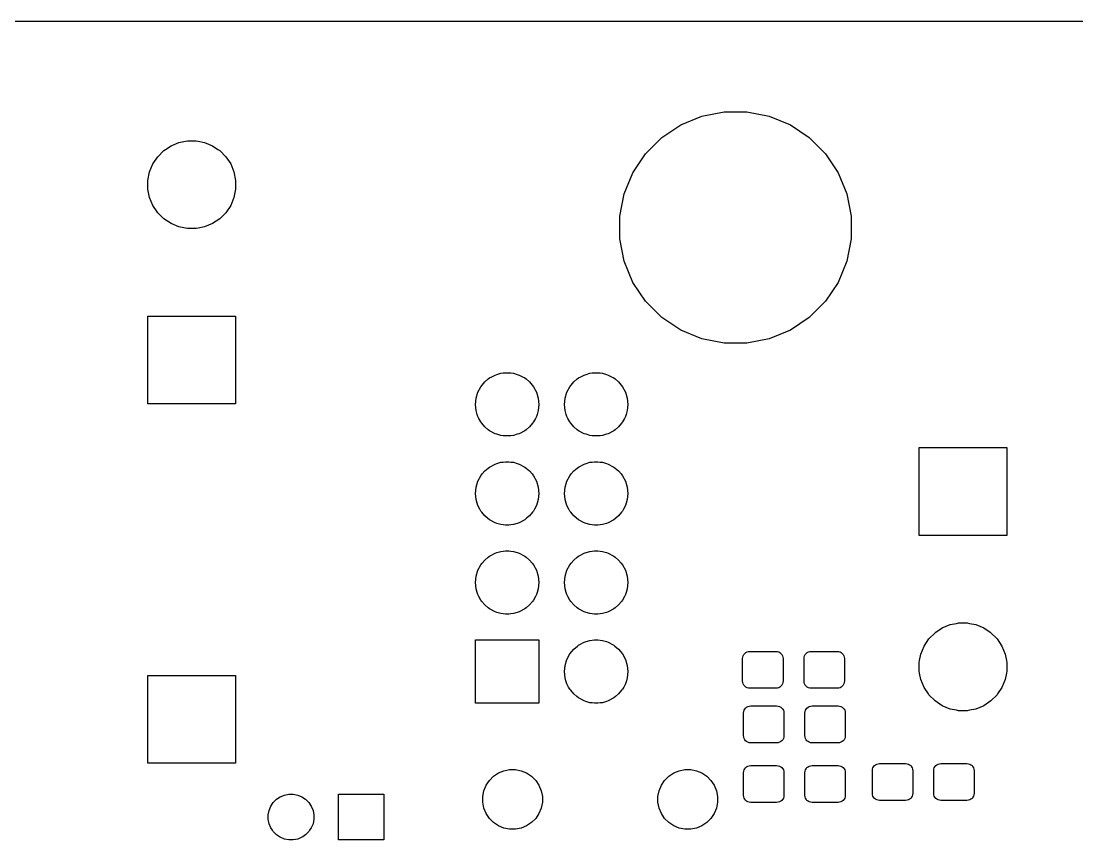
# Model space of a CAD drawing. Extents: x 45 to 245, y -142 to -37.
# Drawn here: x 170.13 to 200.25, y -60.44 to -37.08 of the extents above; entities that cross this region are included whole.
import ezdxf

# ---------------------------------------------------------------- set-up
doc = ezdxf.new("R2010")
doc.units = 0
doc.header["$MEASUREMENT"] = 0
doc.layers.add('BLACK', color=7, linetype='CONTINUOUS')

msp = doc.modelspace()

# ---------------------------------------------------------------- linework, layer by layer
at = {"layer": 'BLACK', "linetype": 'CONTINUOUS'}
for p, q in [((45.466, -37.084), (245.466, -37.084)), ((189.548, -39.7969), (190.186, -39.67)), ((190.186, -39.67), (190.836, -39.67)), ((190.836, -39.67), (191.474, -39.7969)), ((188.407, -40.4069), (188.947, -40.0457)), ((188.947, -40.0457), (189.548, -39.7969)), ((191.474, -39.7969), (192.075, -40.0457)), ((192.075, -40.0457), (192.615, -40.4069)), ((174.253, -40.7444), (174.407, -40.6414)), ((174.407, -40.6414), (174.635, -40.5471)), ((174.635, -40.5471), (174.816, -40.511)), ((174.816, -40.511), (174.877, -40.499)), ((174.877, -40.499), (175.123, -40.499)), ((175.123, -40.499), (175.184, -40.511)), ((175.184, -40.511), (175.365, -40.5471)), ((175.365, -40.5471), (175.593, -40.6414)), ((175.593, -40.6414), (175.747, -40.7444)), ((187.947, -40.8667), (188.407, -40.4069)), ((192.615, -40.4069), (193.075, -40.8667)), ((173.891, -41.1574), (174.028, -40.9525)), ((174.028, -40.9525), (174.203, -40.7783)), ((174.028, -40.9525), (174.028, -40.9525)), ((174.203, -40.7783), (174.253, -40.7444)), ((175.747, -40.7444), (175.797, -40.7783)), ((175.797, -40.7783), (175.972, -40.9525)), ((175.972, -40.9525), (175.972, -40.9525)), ((175.972, -40.9525), (176.109, -41.1574)), ((187.586, -41.4074), (187.947, -40.8667)), ((193.075, -40.8667), (193.436, -41.4074)), ((173.797, -41.3851), (173.891, -41.1574)), ((176.109, -41.1574), (176.203, -41.3851)), ((173.749, -41.6268), (173.797, -41.3851)), ((176.203, -41.3851), (176.251, -41.6268)), ((187.337, -42.0081), (187.586, -41.4074)), ((193.436, -41.4074), (193.685, -42.0081)), ((173.749, -41.8732), (173.749, -41.6268)), ((176.251, -41.6268), (176.251, -41.8732)), ((173.797, -42.1149), (173.749, -41.8732)), ((173.891, -42.3426), (173.797, -42.1149)), ((176.203, -42.1149), (176.109, -42.3426)), ((176.251, -41.8732), (176.203, -42.1149)), ((187.21, -42.6459), (187.337, -42.0081)), ((193.685, -42.0081), (193.812, -42.6459)), ((174.012, -42.5235), (173.891, -42.3426)), ((176.109, -42.3426), (175.988, -42.5235)), ((174.028, -42.5475), (174.012, -42.5235)), ((174.203, -42.7217), (174.028, -42.5475)), ((174.407, -42.8586), (174.203, -42.7217)), ((174.203, -42.7217), (174.203, -42.7217)), ((175.797, -42.7217), (175.593, -42.8586)), ((175.972, -42.5475), (175.797, -42.7217)), ((175.797, -42.7217), (175.797, -42.7217)), ((175.988, -42.5235), (175.972, -42.5475)), ((187.21, -43.2961), (187.21, -42.6459)), ((193.812, -42.6459), (193.812, -43.2961)), ((174.635, -42.9529), (174.407, -42.8586)), ((174.816, -42.989), (174.635, -42.9529)), ((174.877, -43.001), (174.816, -42.989)), ((175.123, -43.001), (174.877, -43.001)), ((175.184, -42.989), (175.123, -43.001)), ((175.365, -42.9529), (175.184, -42.989)), ((175.593, -42.8586), (175.365, -42.9529)), ((187.337, -43.9339), (187.21, -43.2961)), ((193.812, -43.2961), (193.685, -43.9339)), ((187.586, -44.5346), (187.337, -43.9339)), ((193.685, -43.9339), (193.436, -44.5346)), ((187.947, -45.0753), (187.586, -44.5346)), ((193.436, -44.5346), (193.075, -45.0753)), ((188.407, -45.5351), (187.947, -45.0753)), ((193.075, -45.0753), (192.615, -45.5351)), ((173.749, -48.001), (173.749, -45.499)), ((173.749, -45.499), (176.251, -45.499)), ((176.251, -45.499), (176.251, -48.001)), ((188.947, -45.8963), (188.407, -45.5351)), ((192.615, -45.5351), (192.075, -45.8963)), ((189.548, -46.1451), (188.947, -45.8963)), ((192.075, -45.8963), (191.474, -46.1451)), ((190.186, -46.272), (189.548, -46.1451)), ((190.836, -46.272), (190.186, -46.272)), ((191.474, -46.1451), (190.836, -46.272)), ((183.457, -47.2906), (183.493, -47.2612)), ((183.493, -47.2612), (183.558, -47.2265)), ((183.558, -47.2265), (183.65, -47.1776)), ((183.65, -47.1776), (183.706, -47.1604)), ((183.706, -47.1604), (183.819, -47.126)), ((183.819, -47.126), (183.886, -47.1195)), ((183.886, -47.1195), (183.952, -47.113)), ((183.952, -47.113), (184.04, -47.113)), ((184.04, -47.113), (184.106, -47.1195)), ((184.106, -47.1195), (184.173, -47.126)), ((184.173, -47.126), (184.286, -47.1604)), ((184.286, -47.1604), (184.342, -47.1776)), ((184.342, -47.1776), (184.434, -47.2265)), ((184.434, -47.2265), (184.499, -47.2612)), ((184.499, -47.2612), (184.535, -47.2906)), ((185.997, -47.2906), (186.033, -47.2612)), ((186.033, -47.2612), (186.098, -47.2265)), ((186.098, -47.2265), (186.19, -47.1776)), ((186.19, -47.1776), (186.246, -47.1604)), ((186.246, -47.1604), (186.359, -47.126)), ((186.359, -47.126), (186.426, -47.1195)), ((186.426, -47.1195), (186.492, -47.113)), ((186.492, -47.113), (186.58, -47.113)), ((186.58, -47.113), (186.646, -47.1195)), ((186.646, -47.1195), (186.713, -47.126)), ((186.713, -47.126), (186.826, -47.1604)), ((186.826, -47.1604), (186.882, -47.1776)), ((186.882, -47.1776), (186.974, -47.2265)), ((186.974, -47.2265), (187.039, -47.2612)), ((187.039, -47.2612), (187.075, -47.2906)), ((183.16, -47.6675), (183.243, -47.511)), ((183.243, -47.511), (183.28, -47.4668)), ((183.243, -47.511), (183.243, -47.511)), ((183.28, -47.4668), (183.356, -47.3738)), ((183.356, -47.3738), (183.457, -47.2906)), ((184.535, -47.2906), (184.636, -47.3738)), ((184.636, -47.3738), (184.712, -47.4668)), ((184.712, -47.4668), (184.749, -47.511)), ((184.749, -47.511), (184.749, -47.511)), ((184.749, -47.511), (184.832, -47.6675)), ((185.7, -47.6675), (185.783, -47.511)), ((185.783, -47.511), (185.82, -47.4668)), ((185.783, -47.511), (185.783, -47.511)), ((185.82, -47.4668), (185.896, -47.3738)), ((185.896, -47.3738), (185.997, -47.2906)), ((187.075, -47.2906), (187.176, -47.3738)), ((187.176, -47.3738), (187.252, -47.4668)), ((187.252, -47.4668), (187.289, -47.511)), ((187.289, -47.511), (187.289, -47.511)), ((187.289, -47.511), (187.372, -47.6675)), ((183.091, -48.014), (183.108, -47.8374)), ((183.108, -47.8374), (183.16, -47.6675)), ((183.16, -47.6675), (183.16, -47.6675)), ((184.832, -47.6675), (184.832, -47.6675)), ((184.832, -47.6675), (184.884, -47.8374)), ((184.884, -47.8374), (184.901, -48.014)), ((185.631, -48.014), (185.648, -47.8374)), ((185.648, -47.8374), (185.7, -47.6675)), ((185.7, -47.6675), (185.7, -47.6675)), ((187.372, -47.6675), (187.372, -47.6675)), ((187.372, -47.6675), (187.424, -47.8374)), ((187.424, -47.8374), (187.441, -48.014)), ((176.251, -48.001), (173.749, -48.001)), ((183.108, -48.1906), (183.091, -48.014)), ((184.901, -48.014), (184.884, -48.1906)), ((185.648, -48.1906), (185.631, -48.014)), ((187.441, -48.014), (187.424, -48.1906)), ((183.142, -48.3039), (183.108, -48.1906)), ((183.16, -48.3605), (183.142, -48.3039)), ((183.19, -48.4176), (183.16, -48.3605)), ((183.243, -48.517), (183.19, -48.4176)), ((184.802, -48.4176), (184.749, -48.517)), ((184.832, -48.3605), (184.802, -48.4176)), ((184.85, -48.3039), (184.832, -48.3605)), ((184.884, -48.1906), (184.85, -48.3039)), ((185.682, -48.3039), (185.648, -48.1906)), ((185.7, -48.3605), (185.682, -48.3039)), ((185.73, -48.4176), (185.7, -48.3605)), ((185.783, -48.517), (185.73, -48.4176)), ((187.342, -48.4176), (187.289, -48.517)), ((187.372, -48.3605), (187.342, -48.4176)), ((187.39, -48.3039), (187.372, -48.3605)), ((187.424, -48.1906), (187.39, -48.3039)), ((183.273, -48.5527), (183.243, -48.517)), ((183.356, -48.6542), (183.273, -48.5527)), ((183.457, -48.7374), (183.356, -48.6542)), ((183.493, -48.7668), (183.457, -48.7374)), ((183.65, -48.8504), (183.493, -48.7668)), ((183.493, -48.7668), (183.493, -48.7668)), ((184.499, -48.7668), (184.342, -48.8504)), ((184.535, -48.7374), (184.499, -48.7668)), ((184.499, -48.7668), (184.499, -48.7668)), ((184.636, -48.6542), (184.535, -48.7374)), ((184.719, -48.5527), (184.636, -48.6542)), ((184.749, -48.517), (184.719, -48.5527)), ((185.813, -48.5527), (185.783, -48.517)), ((185.896, -48.6542), (185.813, -48.5527)), ((185.997, -48.7374), (185.896, -48.6542)), ((186.033, -48.7668), (185.997, -48.7374)), ((186.19, -48.8504), (186.033, -48.7668)), ((186.033, -48.7668), (186.033, -48.7668)), ((187.039, -48.7668), (186.882, -48.8504)), ((187.075, -48.7374), (187.039, -48.7668)), ((187.039, -48.7668), (187.039, -48.7668)), ((187.176, -48.6542), (187.075, -48.7374)), ((187.259, -48.5527), (187.176, -48.6542)), ((187.289, -48.517), (187.259, -48.5527)), ((183.706, -48.8676), (183.65, -48.8504)), ((183.819, -48.902), (183.706, -48.8676)), ((183.886, -48.9085), (183.819, -48.902)), ((183.952, -48.915), (183.886, -48.9085)), ((184.04, -48.915), (183.952, -48.915)), ((184.106, -48.9085), (184.04, -48.915)), ((184.173, -48.902), (184.106, -48.9085)), ((184.286, -48.8676), (184.173, -48.902)), ((184.342, -48.8504), (184.286, -48.8676)), ((186.246, -48.8676), (186.19, -48.8504)), ((186.359, -48.902), (186.246, -48.8676)), ((186.426, -48.9085), (186.359, -48.902)), ((186.492, -48.915), (186.426, -48.9085)), ((186.58, -48.915), (186.492, -48.915)), ((186.646, -48.9085), (186.58, -48.915)), ((186.713, -48.902), (186.646, -48.9085)), ((186.826, -48.8676), (186.713, -48.902)), ((186.882, -48.8504), (186.826, -48.8676)), ((195.749, -51.751), (195.749, -49.249)), ((195.749, -49.249), (198.251, -49.249)), ((198.251, -49.249), (198.251, -51.751)), ((183.706, -49.7004), (183.819, -49.666)), ((183.819, -49.666), (183.886, -49.6595)), ((183.886, -49.6595), (183.952, -49.653)), ((183.952, -49.653), (184.04, -49.653)), ((184.04, -49.653), (184.106, -49.6595)), ((184.106, -49.6595), (184.173, -49.666)), ((184.173, -49.666), (184.286, -49.7004)), ((186.246, -49.7004), (186.359, -49.666)), ((186.359, -49.666), (186.426, -49.6595)), ((186.426, -49.6595), (186.492, -49.653)), ((186.492, -49.653), (186.58, -49.653)), ((186.58, -49.653), (186.646, -49.6595)), ((186.646, -49.6595), (186.713, -49.666)), ((186.713, -49.666), (186.826, -49.7004)), ((183.285, -50), (183.356, -49.9138)), ((183.356, -49.9138), (183.457, -49.8306)), ((183.457, -49.8306), (183.493, -49.8012)), ((183.493, -49.8012), (183.511, -49.7917)), ((183.511, -49.7917), (183.65, -49.7176)), ((183.65, -49.7176), (183.706, -49.7004)), ((184.286, -49.7004), (184.342, -49.7176)), ((184.342, -49.7176), (184.481, -49.7917)), ((184.481, -49.7917), (184.499, -49.8012)), ((184.499, -49.8012), (184.535, -49.8306)), ((184.535, -49.8306), (184.636, -49.9138)), ((184.636, -49.9138), (184.707, -50)), ((185.825, -50), (185.896, -49.9138)), ((185.896, -49.9138), (185.997, -49.8306)), ((185.997, -49.8306), (186.033, -49.8012)), ((186.033, -49.8012), (186.051, -49.7917)), ((186.051, -49.7917), (186.19, -49.7176)), ((186.19, -49.7176), (186.246, -49.7004)), ((186.826, -49.7004), (186.882, -49.7176)), ((186.882, -49.7176), (187.021, -49.7917)), ((187.021, -49.7917), (187.039, -49.8012)), ((187.039, -49.8012), (187.075, -49.8306)), ((187.075, -49.8306), (187.176, -49.9138)), ((187.176, -49.9138), (187.247, -50)), ((183.108, -50.3774), (183.16, -50.2075)), ((183.16, -50.2075), (183.243, -50.051)), ((183.16, -50.2075), (183.16, -50.2075)), ((183.243, -50.051), (183.285, -50)), ((183.243, -50.051), (183.243, -50.051)), ((184.707, -50), (184.749, -50.051)), ((184.749, -50.051), (184.749, -50.051)), ((184.749, -50.051), (184.832, -50.2075)), ((184.832, -50.2075), (184.832, -50.2075)), ((184.832, -50.2075), (184.884, -50.3774)), ((185.648, -50.3774), (185.7, -50.2075)), ((185.7, -50.2075), (185.783, -50.051)), ((185.7, -50.2075), (185.7, -50.2075)), ((185.783, -50.051), (185.825, -50)), ((185.783, -50.051), (185.783, -50.051)), ((187.247, -50), (187.289, -50.051)), ((187.289, -50.051), (187.289, -50.051)), ((187.289, -50.051), (187.372, -50.2075)), ((187.372, -50.2075), (187.372, -50.2075)), ((187.372, -50.2075), (187.424, -50.3774)), ((183.091, -50.554), (183.108, -50.3774)), ((183.108, -50.7306), (183.091, -50.554)), ((184.884, -50.3774), (184.901, -50.554)), ((184.901, -50.554), (184.884, -50.7306)), ((185.631, -50.554), (185.648, -50.3774)), ((185.648, -50.7306), (185.631, -50.554)), ((187.424, -50.3774), (187.441, -50.554)), ((187.441, -50.554), (187.424, -50.7306)), ((183.14, -50.8358), (183.108, -50.7306)), ((183.16, -50.9005), (183.14, -50.8358)), ((184.852, -50.8358), (184.832, -50.9005)), ((184.884, -50.7306), (184.852, -50.8358)), ((185.68, -50.8358), (185.648, -50.7306)), ((185.7, -50.9005), (185.68, -50.8358)), ((187.392, -50.8358), (187.372, -50.9005)), ((187.424, -50.7306), (187.392, -50.8358)), ((183.213, -51.0002), (183.16, -50.9005)), ((183.243, -51.057), (183.213, -51.0002)), ((183.273, -51.0927), (183.243, -51.057)), ((183.356, -51.1942), (183.273, -51.0927)), ((183.439, -51.2629), (183.356, -51.1942)), ((184.636, -51.1942), (184.553, -51.2629)), ((184.719, -51.0927), (184.636, -51.1942)), ((184.749, -51.057), (184.719, -51.0927)), ((184.779, -51.0002), (184.749, -51.057)), ((184.832, -50.9005), (184.779, -51.0002)), ((185.753, -51.0002), (185.7, -50.9005)), ((185.783, -51.057), (185.753, -51.0002)), ((185.813, -51.0927), (185.783, -51.057)), ((185.896, -51.1942), (185.813, -51.0927)), ((185.979, -51.2629), (185.896, -51.1942)), ((187.176, -51.1942), (187.093, -51.2629)), ((187.259, -51.0927), (187.176, -51.1942)), ((187.289, -51.057), (187.259, -51.0927)), ((187.319, -51.0002), (187.289, -51.057)), ((187.372, -50.9005), (187.319, -51.0002)), ((183.493, -51.3068), (183.439, -51.2629)), ((183.65, -51.3904), (183.493, -51.3068)), ((183.493, -51.3068), (183.493, -51.3068)), ((183.706, -51.4076), (183.65, -51.3904)), ((183.819, -51.442), (183.706, -51.4076)), ((183.886, -51.4485), (183.819, -51.442)), ((183.952, -51.455), (183.886, -51.4485)), ((184.04, -51.455), (183.952, -51.455)), ((184.106, -51.4485), (184.04, -51.455)), ((184.173, -51.442), (184.106, -51.4485)), ((184.286, -51.4076), (184.173, -51.442)), ((184.342, -51.3904), (184.286, -51.4076)), ((184.499, -51.3068), (184.342, -51.3904)), ((184.553, -51.2629), (184.499, -51.3068)), ((184.499, -51.3068), (184.499, -51.3068)), ((186.033, -51.3068), (185.979, -51.2629)), ((186.19, -51.3904), (186.033, -51.3068)), ((186.033, -51.3068), (186.033, -51.3068)), ((186.246, -51.4076), (186.19, -51.3904)), ((186.359, -51.442), (186.246, -51.4076)), ((186.426, -51.4485), (186.359, -51.442)), ((186.492, -51.455), (186.426, -51.4485)), ((186.58, -51.455), (186.492, -51.455)), ((186.646, -51.4485), (186.58, -51.455)), ((186.713, -51.442), (186.646, -51.4485)), ((186.826, -51.4076), (186.713, -51.442)), ((186.882, -51.3904), (186.826, -51.4076)), ((187.039, -51.3068), (186.882, -51.3904)), ((187.093, -51.2629), (187.039, -51.3068)), ((187.039, -51.3068), (187.039, -51.3068)), ((198.251, -51.751), (195.749, -51.751)), ((183.356, -52.4538), (183.457, -52.3706)), ((183.457, -52.3706), (183.493, -52.3412)), ((183.493, -52.3412), (183.511, -52.3317)), ((183.511, -52.3317), (183.65, -52.2576)), ((183.65, -52.2576), (183.706, -52.2404)), ((183.706, -52.2404), (183.819, -52.206)), ((183.819, -52.206), (183.886, -52.1995)), ((183.886, -52.1995), (183.952, -52.193)), ((183.952, -52.193), (184.04, -52.193)), ((184.04, -52.193), (184.106, -52.1995)), ((184.106, -52.1995), (184.173, -52.206)), ((184.173, -52.206), (184.286, -52.2404)), ((184.286, -52.2404), (184.342, -52.2576)), ((184.342, -52.2576), (184.481, -52.3317)), ((184.481, -52.3317), (184.499, -52.3412)), ((184.499, -52.3412), (184.535, -52.3706)), ((184.535, -52.3706), (184.636, -52.4538)), ((185.896, -52.4538), (185.997, -52.3706)), ((185.997, -52.3706), (186.033, -52.3412)), ((186.033, -52.3412), (186.051, -52.3317)), ((186.051, -52.3317), (186.19, -52.2576)), ((186.19, -52.2576), (186.246, -52.2404)), ((186.246, -52.2404), (186.359, -52.206)), ((186.359, -52.206), (186.426, -52.1995)), ((186.426, -52.1995), (186.492, -52.193)), ((186.492, -52.193), (186.58, -52.193)), ((186.58, -52.193), (186.646, -52.1995)), ((186.646, -52.1995), (186.713, -52.206)), ((186.713, -52.206), (186.826, -52.2404)), ((186.826, -52.2404), (186.882, -52.2576)), ((186.882, -52.2576), (187.021, -52.3317)), ((187.021, -52.3317), (187.039, -52.3412)), ((187.039, -52.3412), (187.075, -52.3706)), ((187.075, -52.3706), (187.176, -52.4538)), ((183.16, -52.7475), (183.243, -52.591)), ((183.243, -52.591), (183.28, -52.5468)), ((183.243, -52.591), (183.243, -52.591)), ((183.28, -52.5468), (183.356, -52.4538)), ((184.636, -52.4538), (184.712, -52.5468)), ((184.712, -52.5468), (184.749, -52.591)), ((184.749, -52.591), (184.749, -52.591)), ((184.749, -52.591), (184.832, -52.7475)), ((185.7, -52.7475), (185.783, -52.591)), ((185.783, -52.591), (185.82, -52.5468)), ((185.783, -52.591), (185.783, -52.591)), ((185.82, -52.5468), (185.896, -52.4538)), ((187.176, -52.4538), (187.252, -52.5468)), ((187.252, -52.5468), (187.289, -52.591)), ((187.289, -52.591), (187.289, -52.591)), ((187.289, -52.591), (187.372, -52.7475)), ((183.091, -53.094), (183.108, -52.9174)), ((183.108, -52.9174), (183.16, -52.7475)), ((183.16, -52.7475), (183.16, -52.7475)), ((184.832, -52.7475), (184.832, -52.7475)), ((184.832, -52.7475), (184.884, -52.9174)), ((184.884, -52.9174), (184.901, -53.094)), ((185.631, -53.094), (185.648, -52.9174)), ((185.648, -52.9174), (185.7, -52.7475)), ((185.7, -52.7475), (185.7, -52.7475)), ((187.372, -52.7475), (187.372, -52.7475)), ((187.372, -52.7475), (187.424, -52.9174)), ((187.424, -52.9174), (187.441, -53.094)), ((183.108, -53.2706), (183.091, -53.094)), ((183.142, -53.3839), (183.108, -53.2706)), ((184.884, -53.2706), (184.85, -53.3839)), ((184.901, -53.094), (184.884, -53.2706)), ((185.648, -53.2706), (185.631, -53.094)), ((185.682, -53.3839), (185.648, -53.2706)), ((187.424, -53.2706), (187.39, -53.3839)), ((187.441, -53.094), (187.424, -53.2706)), ((183.16, -53.4405), (183.142, -53.3839)), ((183.19, -53.4976), (183.16, -53.4405)), ((183.243, -53.597), (183.19, -53.4976)), ((183.273, -53.6327), (183.243, -53.597)), ((184.749, -53.597), (184.719, -53.6327)), ((184.802, -53.4976), (184.749, -53.597)), ((184.832, -53.4405), (184.802, -53.4976)), ((184.85, -53.3839), (184.832, -53.4405)), ((185.7, -53.4405), (185.682, -53.3839)), ((185.73, -53.4976), (185.7, -53.4405)), ((185.783, -53.597), (185.73, -53.4976)), ((185.813, -53.6327), (185.783, -53.597)), ((187.289, -53.597), (187.259, -53.6327)), ((187.342, -53.4976), (187.289, -53.597)), ((187.372, -53.4405), (187.342, -53.4976)), ((187.39, -53.3839), (187.372, -53.4405)), ((183.356, -53.7342), (183.273, -53.6327)), ((183.457, -53.8174), (183.356, -53.7342)), ((183.493, -53.8468), (183.457, -53.8174)), ((183.65, -53.9304), (183.493, -53.8468)), ((183.493, -53.8468), (183.493, -53.8468)), ((184.499, -53.8468), (184.342, -53.9304)), ((184.535, -53.8174), (184.499, -53.8468)), ((184.499, -53.8468), (184.499, -53.8468)), ((184.636, -53.7342), (184.535, -53.8174)), ((184.719, -53.6327), (184.636, -53.7342)), ((185.896, -53.7342), (185.813, -53.6327)), ((185.997, -53.8174), (185.896, -53.7342)), ((186.033, -53.8468), (185.997, -53.8174)), ((186.19, -53.9304), (186.033, -53.8468)), ((186.033, -53.8468), (186.033, -53.8468)), ((187.039, -53.8468), (186.882, -53.9304)), ((187.075, -53.8174), (187.039, -53.8468)), ((187.039, -53.8468), (187.039, -53.8468)), ((187.176, -53.7342), (187.075, -53.8174)), ((187.259, -53.6327), (187.176, -53.7342)), ((183.706, -53.9476), (183.65, -53.9304)), ((183.819, -53.982), (183.706, -53.9476)), ((183.886, -53.9885), (183.819, -53.982)), ((183.952, -53.995), (183.886, -53.9885)), ((184.04, -53.995), (183.952, -53.995)), ((184.106, -53.9885), (184.04, -53.995)), ((184.173, -53.982), (184.106, -53.9885)), ((184.286, -53.9476), (184.173, -53.982)), ((184.342, -53.9304), (184.286, -53.9476)), ((186.246, -53.9476), (186.19, -53.9304)), ((186.359, -53.982), (186.246, -53.9476)), ((186.426, -53.9885), (186.359, -53.982)), ((186.492, -53.995), (186.426, -53.9885)), ((186.58, -53.995), (186.492, -53.995)), ((186.646, -53.9885), (186.58, -53.995)), ((186.713, -53.982), (186.646, -53.9885)), ((186.826, -53.9476), (186.713, -53.982)), ((186.882, -53.9304), (186.826, -53.9476)), ((196.203, -54.5283), (196.229, -54.5106)), ((196.229, -54.5106), (196.407, -54.3914)), ((196.407, -54.3914), (196.635, -54.2971)), ((196.635, -54.2971), (196.816, -54.261)), ((196.816, -54.261), (196.877, -54.249)), ((196.877, -54.249), (197.123, -54.249)), ((197.123, -54.249), (197.184, -54.261)), ((197.184, -54.261), (197.365, -54.2971)), ((197.365, -54.2971), (197.593, -54.3914)), ((197.593, -54.3914), (197.771, -54.5106)), ((197.771, -54.5106), (197.797, -54.5283)), ((183.095, -56.535), (183.095, -54.733)), ((183.095, -54.733), (184.897, -54.733)), ((184.897, -54.733), (184.897, -56.535)), ((186.051, -54.8717), (186.19, -54.7976)), ((186.19, -54.7976), (186.246, -54.7804)), ((186.246, -54.7804), (186.359, -54.746)), ((186.359, -54.746), (186.426, -54.7395)), ((186.426, -54.7395), (186.492, -54.733)), ((186.492, -54.733), (186.58, -54.733)), ((186.58, -54.733), (186.646, -54.7395)), ((186.646, -54.7395), (186.713, -54.746)), ((186.713, -54.746), (186.826, -54.7804)), ((186.826, -54.7804), (186.882, -54.7976)), ((186.882, -54.7976), (187.021, -54.8717)), ((195.891, -54.9074), (196.028, -54.7025)), ((196.028, -54.7025), (196.203, -54.5283)), ((196.028, -54.7025), (196.028, -54.7025)), ((197.797, -54.5283), (197.972, -54.7025)), ((197.972, -54.7025), (197.972, -54.7025)), ((197.972, -54.7025), (198.109, -54.9074)), ((185.783, -55.131), (185.843, -55.058)), ((185.843, -55.058), (185.896, -54.9938)), ((185.896, -54.9938), (186.001, -54.9074)), ((186.001, -54.9074), (186.033, -54.8812)), ((186.033, -54.8812), (186.051, -54.8717)), ((187.021, -54.8717), (187.039, -54.8812)), ((187.039, -54.8812), (187.071, -54.9074)), ((187.071, -54.9074), (187.176, -54.9938)), ((187.176, -54.9938), (187.229, -55.058)), ((187.229, -55.058), (187.289, -55.131)), ((190.774, -55.1172), (190.804, -55.0923)), ((190.804, -55.0923), (190.839, -55.0738)), ((190.839, -55.0738), (190.877, -55.0624)), ((190.877, -55.0624), (190.922, -55.058)), ((190.922, -55.058), (191.66, -55.058)), ((191.66, -55.058), (191.705, -55.0624)), ((191.705, -55.0624), (191.743, -55.0738)), ((191.743, -55.0738), (191.778, -55.0923)), ((191.778, -55.0923), (191.808, -55.1172)), ((192.524, -55.1172), (192.554, -55.0923)), ((192.554, -55.0923), (192.589, -55.0738)), ((192.589, -55.0738), (192.627, -55.0624)), ((192.627, -55.0624), (192.672, -55.058)), ((192.672, -55.058), (193.41, -55.058)), ((193.41, -55.058), (193.455, -55.0624)), ((193.455, -55.0624), (193.493, -55.0738)), ((193.493, -55.0738), (193.528, -55.0923)), ((193.528, -55.0923), (193.558, -55.1172)), ((195.797, -55.1351), (195.891, -54.9074)), ((198.109, -54.9074), (198.203, -55.1351)), ((185.648, -55.4574), (185.7, -55.2875)), ((185.7, -55.2875), (185.783, -55.131)), ((185.7, -55.2875), (185.7, -55.2875)), ((185.783, -55.131), (185.783, -55.131)), ((187.289, -55.131), (187.289, -55.131)), ((187.289, -55.131), (187.372, -55.2875)), ((187.372, -55.2875), (187.372, -55.2875)), ((187.372, -55.2875), (187.424, -55.4574)), ((190.715, -55.2646), (190.719, -55.2195)), ((190.715, -55.9034), (190.715, -55.2646)), ((190.719, -55.2195), (190.731, -55.182)), ((190.731, -55.182), (190.749, -55.1474)), ((190.749, -55.1474), (190.774, -55.1172)), ((191.808, -55.1172), (191.833, -55.1474)), ((191.833, -55.1474), (191.851, -55.182)), ((191.851, -55.182), (191.863, -55.2195)), ((191.863, -55.2195), (191.867, -55.2646)), ((191.867, -55.2646), (191.867, -55.9034)), ((192.465, -55.2646), (192.469, -55.2195)), ((192.465, -55.9034), (192.465, -55.2646)), ((192.469, -55.2195), (192.481, -55.182)), ((192.481, -55.182), (192.499, -55.1474)), ((192.499, -55.1474), (192.524, -55.1172)), ((193.558, -55.1172), (193.583, -55.1474)), ((193.583, -55.1474), (193.601, -55.182)), ((193.601, -55.182), (193.613, -55.2195)), ((193.613, -55.2195), (193.617, -55.2646)), ((193.617, -55.2646), (193.617, -55.9034)), ((195.749, -55.3768), (195.761, -55.3164)), ((195.749, -55.6232), (195.749, -55.3768)), ((195.761, -55.3164), (195.797, -55.1351)), ((198.203, -55.1351), (198.239, -55.3164)), ((198.239, -55.3164), (198.251, -55.3768)), ((198.251, -55.3768), (198.251, -55.6232)), ((185.631, -55.634), (185.648, -55.4574)), ((185.648, -55.8106), (185.631, -55.634)), ((187.424, -55.4574), (187.441, -55.634)), ((187.441, -55.634), (187.424, -55.8106)), ((195.76, -55.6809), (195.749, -55.6232)), ((195.797, -55.8649), (195.76, -55.6809)), ((198.24, -55.6809), (198.203, -55.8649)), ((198.251, -55.6232), (198.24, -55.6809)), ((173.749, -58.251), (173.749, -55.749)), ((173.749, -55.749), (176.251, -55.749)), ((176.251, -55.749), (176.251, -58.251)), ((185.675, -55.8983), (185.648, -55.8106)), ((185.7, -55.9805), (185.675, -55.8983)), ((185.75, -56.0757), (185.7, -55.9805)), ((187.372, -55.9805), (187.322, -56.0757)), ((187.397, -55.8983), (187.372, -55.9805)), ((187.424, -55.8106), (187.397, -55.8983)), ((190.719, -55.9485), (190.715, -55.9034)), ((190.731, -55.986), (190.719, -55.9485)), ((190.749, -56.0206), (190.731, -55.986)), ((191.851, -55.986), (191.833, -56.0206)), ((191.863, -55.9485), (191.851, -55.986)), ((191.867, -55.9034), (191.863, -55.9485)), ((192.469, -55.9485), (192.465, -55.9034)), ((192.481, -55.986), (192.469, -55.9485)), ((192.499, -56.0206), (192.481, -55.986)), ((193.601, -55.986), (193.583, -56.0206)), ((193.613, -55.9485), (193.601, -55.986)), ((193.617, -55.9034), (193.613, -55.9485)), ((195.891, -56.0926), (195.797, -55.8649)), ((198.203, -55.8649), (198.109, -56.0926)), ((185.783, -56.137), (185.75, -56.0757)), ((185.809, -56.1678), (185.783, -56.137)), ((185.896, -56.2742), (185.809, -56.1678)), ((185.981, -56.3441), (185.896, -56.2742)), ((187.176, -56.2742), (187.091, -56.3441)), ((187.263, -56.1678), (187.176, -56.2742)), ((187.289, -56.137), (187.263, -56.1678)), ((187.322, -56.0757), (187.289, -56.137)), ((190.774, -56.0508), (190.749, -56.0206)), ((190.804, -56.0757), (190.774, -56.0508)), ((190.839, -56.0942), (190.804, -56.0757)), ((190.877, -56.1056), (190.839, -56.0942)), ((190.922, -56.11), (190.877, -56.1056)), ((191.66, -56.11), (190.922, -56.11)), ((191.705, -56.1056), (191.66, -56.11)), ((191.743, -56.0942), (191.705, -56.1056)), ((191.778, -56.0757), (191.743, -56.0942)), ((191.808, -56.0508), (191.778, -56.0757)), ((191.833, -56.0206), (191.808, -56.0508)), ((192.524, -56.0508), (192.499, -56.0206)), ((192.554, -56.0757), (192.524, -56.0508)), ((192.589, -56.0942), (192.554, -56.0757)), ((192.627, -56.1056), (192.589, -56.0942)), ((192.672, -56.11), (192.627, -56.1056)), ((193.41, -56.11), (192.672, -56.11)), ((193.455, -56.1056), (193.41, -56.11)), ((193.493, -56.0942), (193.455, -56.1056)), ((193.528, -56.0757), (193.493, -56.0942)), ((193.558, -56.0508), (193.528, -56.0757)), ((193.583, -56.0206), (193.558, -56.0508)), ((196.013, -56.2742), (195.891, -56.0926)), ((196.028, -56.2975), (196.013, -56.2742)), ((196.203, -56.4717), (196.028, -56.2975)), ((197.972, -56.2975), (197.797, -56.4717)), ((197.987, -56.2742), (197.972, -56.2975)), ((198.109, -56.0926), (197.987, -56.2742)), ((184.897, -56.535), (183.095, -56.535)), ((186.033, -56.3868), (185.981, -56.3441)), ((186.19, -56.4704), (186.033, -56.3868)), ((186.033, -56.3868), (186.033, -56.3868)), ((186.244, -56.4871), (186.19, -56.4704)), ((186.359, -56.522), (186.244, -56.4871)), ((186.426, -56.5285), (186.359, -56.522)), ((186.492, -56.535), (186.426, -56.5285)), ((186.58, -56.535), (186.492, -56.535)), ((186.646, -56.5285), (186.58, -56.535)), ((186.713, -56.522), (186.646, -56.5285)), ((186.828, -56.4871), (186.713, -56.522)), ((186.882, -56.4704), (186.828, -56.4871)), ((187.039, -56.3868), (186.882, -56.4704)), ((187.091, -56.3441), (187.039, -56.3868)), ((187.039, -56.3868), (187.039, -56.3868)), ((190.864, -56.6308), (190.902, -56.6194)), ((190.902, -56.6194), (190.947, -56.615)), ((190.947, -56.615), (191.685, -56.615)), ((191.685, -56.615), (191.73, -56.6194)), ((191.73, -56.6194), (191.768, -56.6308)), ((192.614, -56.6308), (192.652, -56.6194)), ((192.652, -56.6194), (192.697, -56.615)), ((192.697, -56.615), (193.435, -56.615)), ((193.435, -56.615), (193.48, -56.6194)), ((193.48, -56.6194), (193.518, -56.6308)), ((196.407, -56.6086), (196.203, -56.4717)), ((196.203, -56.4717), (196.203, -56.4717)), ((196.635, -56.7029), (196.407, -56.6086)), ((197.593, -56.6086), (197.365, -56.7029)), ((197.797, -56.4717), (197.593, -56.6086)), ((197.797, -56.4717), (197.797, -56.4717)), ((190.74, -56.8216), (190.744, -56.7765)), ((190.74, -57.4604), (190.74, -56.8216)), ((190.744, -56.7765), (190.756, -56.739)), ((190.756, -56.739), (190.774, -56.7044)), ((190.774, -56.7044), (190.799, -56.6742)), ((190.799, -56.6742), (190.829, -56.6493)), ((190.829, -56.6493), (190.864, -56.6308)), ((191.768, -56.6308), (191.803, -56.6493)), ((191.803, -56.6493), (191.833, -56.6742)), ((191.833, -56.6742), (191.858, -56.7044)), ((191.858, -56.7044), (191.876, -56.739)), ((191.876, -56.739), (191.888, -56.7765)), ((191.888, -56.7765), (191.892, -56.8216)), ((191.892, -56.8216), (191.892, -57.4604)), ((192.49, -56.8216), (192.494, -56.7765)), ((192.49, -57.4604), (192.49, -56.8216)), ((192.494, -56.7765), (192.506, -56.739)), ((192.506, -56.739), (192.524, -56.7044)), ((192.524, -56.7044), (192.549, -56.6742)), ((192.549, -56.6742), (192.579, -56.6493)), ((192.579, -56.6493), (192.614, -56.6308)), ((193.518, -56.6308), (193.553, -56.6493)), ((193.553, -56.6493), (193.583, -56.6742)), ((193.583, -56.6742), (193.608, -56.7044)), ((193.608, -56.7044), (193.626, -56.739)), ((193.626, -56.739), (193.638, -56.7765)), ((193.638, -56.7765), (193.642, -56.8216)), ((193.642, -56.8216), (193.642, -57.4604)), ((196.816, -56.739), (196.635, -56.7029)), ((196.877, -56.751), (196.816, -56.739)), ((197.123, -56.751), (196.877, -56.751)), ((197.184, -56.739), (197.123, -56.751)), ((197.365, -56.7029), (197.184, -56.739)), ((190.744, -57.5055), (190.74, -57.4604)), ((190.756, -57.543), (190.744, -57.5055)), ((191.888, -57.5055), (191.876, -57.543)), ((191.892, -57.4604), (191.888, -57.5055)), ((192.494, -57.5055), (192.49, -57.4604)), ((192.506, -57.543), (192.494, -57.5055)), ((193.638, -57.5055), (193.626, -57.543)), ((193.642, -57.4604), (193.638, -57.5055)), ((190.774, -57.5776), (190.756, -57.543)), ((190.799, -57.6078), (190.774, -57.5776)), ((190.829, -57.6327), (190.799, -57.6078)), ((190.864, -57.6512), (190.829, -57.6327)), ((190.902, -57.6626), (190.864, -57.6512)), ((190.947, -57.667), (190.902, -57.6626)), ((191.685, -57.667), (190.947, -57.667)), ((191.73, -57.6626), (191.685, -57.667)), ((191.768, -57.6512), (191.73, -57.6626)), ((191.803, -57.6327), (191.768, -57.6512)), ((191.833, -57.6078), (191.803, -57.6327)), ((191.858, -57.5776), (191.833, -57.6078)), ((191.876, -57.543), (191.858, -57.5776)), ((192.524, -57.5776), (192.506, -57.543)), ((192.549, -57.6078), (192.524, -57.5776)), ((192.579, -57.6327), (192.549, -57.6078)), ((192.614, -57.6512), (192.579, -57.6327)), ((192.652, -57.6626), (192.614, -57.6512)), ((192.697, -57.667), (192.652, -57.6626)), ((193.435, -57.667), (192.697, -57.667)), ((193.48, -57.6626), (193.435, -57.667)), ((193.518, -57.6512), (193.48, -57.6626)), ((193.553, -57.6327), (193.518, -57.6512)), ((193.583, -57.6078), (193.553, -57.6327)), ((193.608, -57.5776), (193.583, -57.6078)), ((193.626, -57.543), (193.608, -57.5776)), ((176.251, -58.251), (173.749, -58.251)), ((183.902, -58.4617), (184.066, -58.429)), ((184.066, -58.429), (184.234, -58.429)), ((184.234, -58.429), (184.398, -58.4617)), ((188.902, -58.4617), (189.066, -58.429)), ((189.066, -58.429), (189.234, -58.429)), ((189.234, -58.429), (189.398, -58.4617)), ((190.756, -58.439), (190.774, -58.4044)), ((190.774, -58.4044), (190.799, -58.3742)), ((190.799, -58.3742), (190.829, -58.3493)), ((190.829, -58.3493), (190.864, -58.3308)), ((190.864, -58.3308), (190.902, -58.3194)), ((190.902, -58.3194), (190.947, -58.315)), ((190.947, -58.315), (191.685, -58.315)), ((191.685, -58.315), (191.73, -58.3194)), ((191.73, -58.3194), (191.768, -58.3308)), ((191.768, -58.3308), (191.803, -58.3493)), ((191.803, -58.3493), (191.833, -58.3742)), ((191.833, -58.3742), (191.858, -58.4044)), ((191.858, -58.4044), (191.876, -58.439)), ((192.506, -58.439), (192.524, -58.4044)), ((192.524, -58.4044), (192.549, -58.3742)), ((192.549, -58.3742), (192.579, -58.3493)), ((192.579, -58.3493), (192.614, -58.3308)), ((192.614, -58.3308), (192.652, -58.3194)), ((192.652, -58.3194), (192.697, -58.315)), ((192.697, -58.315), (193.435, -58.315)), ((193.435, -58.315), (193.48, -58.3194)), ((193.48, -58.3194), (193.518, -58.3308)), ((193.518, -58.3308), (193.553, -58.3493)), ((193.553, -58.3493), (193.583, -58.3742)), ((193.583, -58.3742), (193.608, -58.4044)), ((193.608, -58.4044), (193.626, -58.439)), ((194.415, -58.4646), (194.419, -58.4195)), ((194.419, -58.4195), (194.431, -58.382)), ((194.431, -58.382), (194.449, -58.3474)), ((194.449, -58.3474), (194.474, -58.3172)), ((194.474, -58.3172), (194.504, -58.2923)), ((194.504, -58.2923), (194.539, -58.2738)), ((194.539, -58.2738), (194.577, -58.2624)), ((194.577, -58.2624), (194.622, -58.258)), ((194.622, -58.258), (195.36, -58.258)), ((195.36, -58.258), (195.405, -58.2624)), ((195.405, -58.2624), (195.443, -58.2738)), ((195.443, -58.2738), (195.478, -58.2923)), ((195.478, -58.2923), (195.508, -58.3172)), ((195.508, -58.3172), (195.533, -58.3474)), ((195.533, -58.3474), (195.551, -58.382)), ((195.551, -58.382), (195.563, -58.4195)), ((195.563, -58.4195), (195.567, -58.4646)), ((196.165, -58.4646), (196.169, -58.4195)), ((196.169, -58.4195), (196.181, -58.382)), ((196.181, -58.382), (196.199, -58.3474)), ((196.199, -58.3474), (196.224, -58.3172)), ((196.224, -58.3172), (196.254, -58.2923)), ((196.254, -58.2923), (196.289, -58.2738)), ((196.289, -58.2738), (196.327, -58.2624)), ((196.327, -58.2624), (196.372, -58.258)), ((196.372, -58.258), (197.11, -58.258)), ((197.11, -58.258), (197.155, -58.2624)), ((197.155, -58.2624), (197.193, -58.2738)), ((197.193, -58.2738), (197.228, -58.2923)), ((197.228, -58.2923), (197.258, -58.3172)), ((197.258, -58.3172), (197.283, -58.3474)), ((197.283, -58.3474), (197.301, -58.382)), ((197.301, -58.382), (197.313, -58.4195)), ((197.313, -58.4195), (197.317, -58.4646)), ((183.489, -58.7375), (183.608, -58.619)), ((183.608, -58.619), (183.747, -58.5259)), ((183.747, -58.5259), (183.902, -58.4617)), ((184.398, -58.4617), (184.553, -58.5259)), ((184.553, -58.5259), (184.692, -58.619)), ((184.692, -58.619), (184.811, -58.7375)), ((188.489, -58.7375), (188.608, -58.619)), ((188.608, -58.619), (188.747, -58.5259)), ((188.747, -58.5259), (188.902, -58.4617)), ((189.398, -58.4617), (189.553, -58.5259)), ((189.553, -58.5259), (189.692, -58.619)), ((189.692, -58.619), (189.811, -58.7375)), ((190.74, -58.5216), (190.744, -58.4765)), ((190.74, -59.1604), (190.74, -58.5216)), ((190.744, -58.4765), (190.756, -58.439)), ((191.876, -58.439), (191.888, -58.4765)), ((191.888, -58.4765), (191.892, -58.5216)), ((191.892, -58.5216), (191.892, -59.1604)), ((192.49, -58.5216), (192.494, -58.4765)), ((192.49, -59.1604), (192.49, -58.5216)), ((192.494, -58.4765), (192.506, -58.439)), ((193.626, -58.439), (193.638, -58.4765)), ((193.638, -58.4765), (193.642, -58.5216)), ((193.642, -58.5216), (193.642, -59.1604)), ((194.415, -59.1034), (194.415, -58.4646)), ((195.567, -58.4646), (195.567, -59.1034)), ((196.165, -59.1034), (196.165, -58.4646)), ((197.317, -58.4646), (197.317, -59.1034)), ((183.299, -59.1962), (183.332, -59.0318)), ((183.332, -59.0318), (183.396, -58.8769)), ((183.396, -58.8769), (183.489, -58.7375)), ((184.811, -58.7375), (184.904, -58.8769)), ((184.904, -58.8769), (184.968, -59.0318)), ((184.968, -59.0318), (185.001, -59.1962)), ((188.299, -59.1962), (188.332, -59.0318)), ((188.332, -59.0318), (188.396, -58.8769)), ((188.396, -58.8769), (188.489, -58.7375)), ((189.811, -58.7375), (189.904, -58.8769)), ((189.904, -58.8769), (189.968, -59.0318)), ((189.968, -59.0318), (190.001, -59.1962)), ((177.326, -59.369), (177.417, -59.2783)), ((177.417, -59.2783), (177.418, -59.2776)), ((177.418, -59.2776), (177.524, -59.2071)), ((177.524, -59.2071), (177.642, -59.158)), ((177.524, -59.2071), (177.524, -59.2071)), ((177.642, -59.158), (177.768, -59.133)), ((177.768, -59.133), (177.896, -59.133)), ((177.896, -59.133), (178.022, -59.158)), ((178.022, -59.158), (178.14, -59.2071)), ((178.14, -59.2071), (178.14, -59.2071)), ((178.14, -59.2071), (178.246, -59.2776)), ((178.246, -59.2776), (178.247, -59.2783)), ((178.247, -59.2783), (178.338, -59.369)), ((179.181, -60.435), (179.181, -59.133)), ((179.181, -59.133), (180.483, -59.133)), ((180.483, -59.133), (180.483, -60.435)), ((183.299, -59.3638), (183.299, -59.1962)), ((185.001, -59.1962), (185.001, -59.3638)), ((188.299, -59.3638), (188.299, -59.1962)), ((190.001, -59.1962), (190.001, -59.3638)), ((190.744, -59.2055), (190.74, -59.1604)), ((190.756, -59.243), (190.744, -59.2055)), ((190.774, -59.2776), (190.756, -59.243)), ((190.799, -59.3078), (190.774, -59.2776)), ((190.829, -59.3327), (190.799, -59.3078)), ((190.864, -59.3512), (190.829, -59.3327)), ((191.803, -59.3327), (191.768, -59.3512)), ((191.833, -59.3078), (191.803, -59.3327)), ((191.858, -59.2776), (191.833, -59.3078)), ((191.876, -59.243), (191.858, -59.2776)), ((191.888, -59.2055), (191.876, -59.243)), ((191.892, -59.1604), (191.888, -59.2055)), ((192.494, -59.2055), (192.49, -59.1604)), ((192.506, -59.243), (192.494, -59.2055)), ((192.524, -59.2776), (192.506, -59.243)), ((192.549, -59.3078), (192.524, -59.2776)), ((192.579, -59.3327), (192.549, -59.3078)), ((192.614, -59.3512), (192.579, -59.3327)), ((193.553, -59.3327), (193.518, -59.3512)), ((193.583, -59.3078), (193.553, -59.3327)), ((193.608, -59.2776), (193.583, -59.3078)), ((193.626, -59.243), (193.608, -59.2776)), ((193.638, -59.2055), (193.626, -59.243)), ((193.642, -59.1604), (193.638, -59.2055)), ((194.419, -59.1485), (194.415, -59.1034)), ((194.431, -59.186), (194.419, -59.1485)), ((194.449, -59.2206), (194.431, -59.186)), ((194.474, -59.2508), (194.449, -59.2206)), ((194.504, -59.2757), (194.474, -59.2508)), ((194.539, -59.2942), (194.504, -59.2757)), ((194.577, -59.3056), (194.539, -59.2942)), ((194.622, -59.31), (194.577, -59.3056)), ((195.36, -59.31), (194.622, -59.31)), ((195.405, -59.3056), (195.36, -59.31)), ((195.443, -59.2942), (195.405, -59.3056)), ((195.478, -59.2757), (195.443, -59.2942)), ((195.508, -59.2508), (195.478, -59.2757)), ((195.533, -59.2206), (195.508, -59.2508)), ((195.551, -59.186), (195.533, -59.2206)), ((195.563, -59.1485), (195.551, -59.186)), ((195.567, -59.1034), (195.563, -59.1485)), ((196.169, -59.1485), (196.165, -59.1034)), ((196.181, -59.186), (196.169, -59.1485)), ((196.199, -59.2206), (196.181, -59.186)), ((196.224, -59.2508), (196.199, -59.2206)), ((196.254, -59.2757), (196.224, -59.2508)), ((196.289, -59.2942), (196.254, -59.2757)), ((196.327, -59.3056), (196.289, -59.2942)), ((196.372, -59.31), (196.327, -59.3056)), ((197.11, -59.31), (196.372, -59.31)), ((197.155, -59.3056), (197.11, -59.31)), ((197.193, -59.2942), (197.155, -59.3056)), ((197.228, -59.2757), (197.193, -59.2942)), ((197.258, -59.2508), (197.228, -59.2757)), ((197.283, -59.2206), (197.258, -59.2508)), ((197.301, -59.186), (197.283, -59.2206)), ((197.313, -59.1485), (197.301, -59.186)), ((197.317, -59.1034), (197.313, -59.1485)), ((177.181, -59.7199), (177.206, -59.5941)), ((177.206, -59.5941), (177.255, -59.4756)), ((177.255, -59.4756), (177.326, -59.369)), ((178.338, -59.369), (178.409, -59.4756)), ((178.409, -59.4756), (178.458, -59.5941)), ((178.458, -59.5941), (178.483, -59.7199)), ((183.332, -59.5282), (183.299, -59.3638)), ((183.396, -59.6831), (183.332, -59.5282)), ((184.968, -59.5282), (184.904, -59.6831)), ((185.001, -59.3638), (184.968, -59.5282)), ((188.332, -59.5282), (188.299, -59.3638)), ((188.396, -59.6831), (188.332, -59.5282)), ((189.968, -59.5282), (189.904, -59.6831)), ((190.001, -59.3638), (189.968, -59.5282)), ((190.902, -59.3626), (190.864, -59.3512)), ((190.947, -59.367), (190.902, -59.3626)), ((191.685, -59.367), (190.947, -59.367)), ((191.73, -59.3626), (191.685, -59.367)), ((191.768, -59.3512), (191.73, -59.3626)), ((192.652, -59.3626), (192.614, -59.3512)), ((192.697, -59.367), (192.652, -59.3626)), ((193.435, -59.367), (192.697, -59.367)), ((193.48, -59.3626), (193.435, -59.367)), ((193.518, -59.3512), (193.48, -59.3626)), ((177.181, -59.8481), (177.181, -59.7199)), ((177.206, -59.9739), (177.181, -59.8481)), ((178.483, -59.8481), (178.458, -59.9739)), ((178.483, -59.7199), (178.483, -59.8481)), ((183.489, -59.8225), (183.396, -59.6831)), ((183.608, -59.941), (183.489, -59.8225)), ((184.811, -59.8225), (184.692, -59.941)), ((184.904, -59.6831), (184.811, -59.8225)), ((188.489, -59.8225), (188.396, -59.6831)), ((188.608, -59.941), (188.489, -59.8225)), ((189.811, -59.8225), (189.692, -59.941)), ((189.904, -59.6831), (189.811, -59.8225)), ((177.255, -60.0924), (177.206, -59.9739)), ((177.302, -60.1626), (177.255, -60.0924)), ((177.255, -60.0924), (177.255, -60.0924)), ((177.326, -60.199), (177.302, -60.1626)), ((177.417, -60.2897), (177.326, -60.199)), ((178.338, -60.199), (178.247, -60.2897)), ((178.362, -60.1626), (178.338, -60.199)), ((178.409, -60.0924), (178.362, -60.1626)), ((178.458, -59.9739), (178.409, -60.0924)), ((178.409, -60.0924), (178.409, -60.0924)), ((183.747, -60.0341), (183.608, -59.941)), ((183.902, -60.0983), (183.747, -60.0341)), ((184.066, -60.131), (183.902, -60.0983)), ((184.234, -60.131), (184.066, -60.131)), ((184.398, -60.0983), (184.234, -60.131)), ((184.553, -60.0341), (184.398, -60.0983)), ((184.692, -59.941), (184.553, -60.0341)), ((188.747, -60.0341), (188.608, -59.941)), ((188.902, -60.0983), (188.747, -60.0341)), ((189.066, -60.131), (188.902, -60.0983)), ((189.234, -60.131), (189.066, -60.131)), ((189.398, -60.0983), (189.234, -60.131)), ((189.553, -60.0341), (189.398, -60.0983)), ((189.692, -59.941), (189.553, -60.0341)), ((177.5, -60.345), (177.417, -60.2897)), ((177.417, -60.2897), (177.417, -60.2897)), ((177.417, -60.2897), (177.417, -60.2897)), ((177.524, -60.3609), (177.5, -60.345)), ((177.642, -60.41), (177.524, -60.3609)), ((177.768, -60.435), (177.642, -60.41)), ((177.896, -60.435), (177.768, -60.435)), ((178.022, -60.41), (177.896, -60.435)), ((178.14, -60.3609), (178.022, -60.41)), ((178.164, -60.345), (178.14, -60.3609)), ((178.247, -60.2897), (178.164, -60.345)), ((178.247, -60.2897), (178.247, -60.2897)), ((178.247, -60.2897), (178.247, -60.2897)), ((180.483, -60.435), (179.181, -60.435))]:
    msp.add_line(p, q, dxfattribs=at)

doc.saveas('drawing.dxf')
